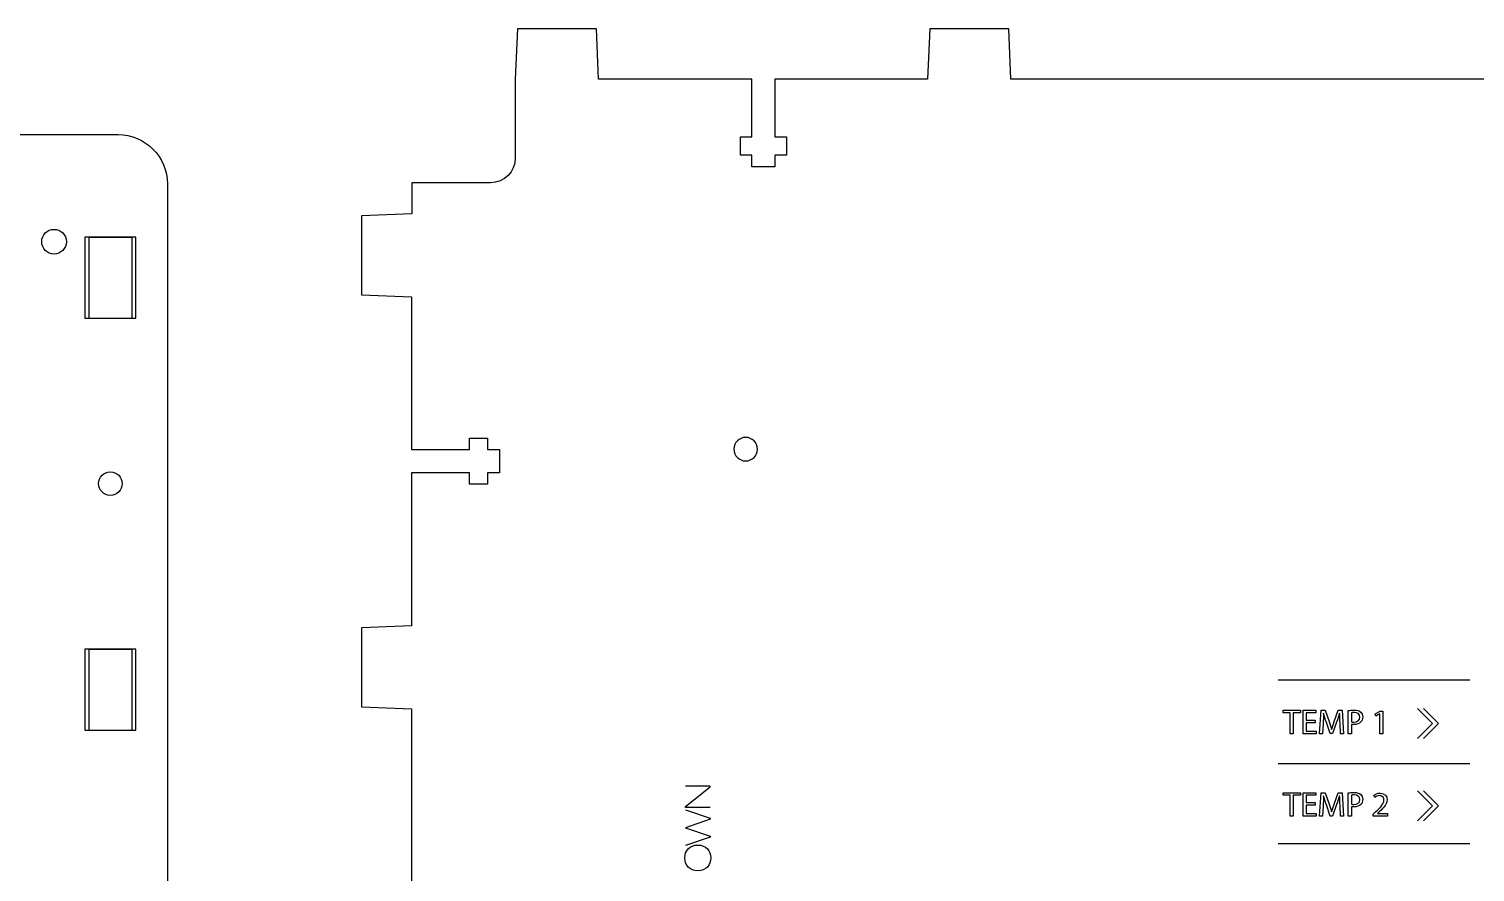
# Model space of a CAD drawing. Header units: millimetres. Extents: x -1200 to 608, y -610 to 472.
# Drawn here: x -452 to -276.5, y -212.8 to -110.5 of the extents above; entities that cross this region are included whole.
import ezdxf

# ---------------------------------------------------------------- set-up
doc = ezdxf.new("R2010")
doc.units = ezdxf.units.MM
for name, color, linetype, true_color in [('CHANGED_PARTS', 3, 'Continuous', 0x00ff00), ('CUTS', 1, 'Continuous', 0xff0000), ('ORIGIONAL_PARTS_THAT_WERE_', 6, 'Continuous', 0xff00ff), ('TEXT', 5, 'Continuous', 0x0000ff)]:
    doc.layers.add(name, color=color, linetype=linetype, true_color=true_color)

msp = doc.modelspace()

# ---------------------------------------------------------------- linework, layer by layer
at = {"layer": 'CHANGED_PARTS'}
for p, q in [((-444.71, -135.78), (-444.71, -145.63)), ((-444.71, -135.78), (-439.51, -135.78)), ((-439.51, -135.78), (-439.51, -145.63)), ((-444.71, -145.63), (-439.51, -145.63)), ((-444.71, -185.78), (-444.71, -195.63)), ((-444.71, -185.78), (-439.51, -185.78)), ((-439.51, -185.78), (-439.51, -195.63)), ((-444.71, -195.63), (-439.51, -195.63))]:
    msp.add_line(p, q, dxfattribs=at)
at = {"layer": 'CUTS', "color": 1, "true_color": 0xff0000}
for points in [[(-266.87, -116.62), (-332.86, -116.62), (-333.11, -110.53), (-342.71, -110.53), (-342.96, -116.62), (-361.48, -116.62), (-361.48, -123.64), (-360.08, -123.64), (-360.08, -125.84), (-361.48, -125.84), (-361.48, -127.28), (-364.28, -127.28), (-364.28, -125.84), (-365.68, -125.84), (-365.68, -123.64), (-364.28, -123.64), (-364.28, -116.62), (-382.88, -116.62), (-383.13, -110.53), (-392.73, -110.53), (-392.98, -116.62), (-392.99, -116.62), (-392.99, -126.2)], [(-467.63, -123.35), (-441.18, -123.35)], [(-435.18, -129.35), (-435.18, -495.38)], [(-395.99, -129.2), (-405.55, -129.2), (-405.55, -129.47), (-405.55, -132.95), (-411.66, -133.2), (-411.66, -142.8), (-405.57, -143.05), (-405.57, -161.57), (-398.55, -161.57), (-398.55, -160.17), (-396.35, -160.17), (-396.35, -161.57), (-394.91, -161.57), (-394.91, -164.38), (-396.35, -164.38), (-396.35, -165.78), (-398.55, -165.78), (-398.55, -164.38), (-405.57, -164.38), (-405.57, -182.96), (-411.66, -183.21), (-411.66, -192.8), (-405.57, -193.05), (-405.57, -249.73)]]:
    msp.add_lwpolyline(points, dxfattribs=at)
for points in [[(-441.18, -123.35), (-437.88, -123.35), (-435.18, -126.05), (-435.18, -129.35)], [(-392.99, -126.2), (-392.99, -127.86), (-394.33, -129.2), (-395.99, -129.2)], [(-450.44, -136.35), (-450.44, -135.53), (-449.77, -134.85), (-448.94, -134.85)], [(-448.94, -134.85), (-448.11, -134.85), (-447.44, -135.53), (-447.44, -136.35)], [(-448.94, -137.85), (-449.77, -137.85), (-450.44, -137.18), (-450.44, -136.35)], [(-447.44, -136.35), (-447.44, -137.18), (-448.11, -137.85), (-448.94, -137.85)], [(-365.03, -160.1), (-365.82, -160.1), (-366.45, -160.74), (-366.45, -161.52)], [(-363.6, -161.52), (-363.6, -160.74), (-364.24, -160.1), (-365.03, -160.1)], [(-366.45, -161.52), (-366.45, -162.31), (-365.82, -162.95), (-365.03, -162.95)], [(-365.03, -162.95), (-364.24, -162.95), (-363.6, -162.31), (-363.6, -161.52)], [(-443.53, -165.71), (-443.53, -164.92), (-442.9, -164.28), (-442.11, -164.28)], [(-442.11, -164.28), (-441.32, -164.28), (-440.68, -164.92), (-440.68, -165.71)], [(-442.11, -167.13), (-442.9, -167.13), (-443.53, -166.49), (-443.53, -165.71)], [(-440.68, -165.71), (-440.68, -166.49), (-441.32, -167.13), (-442.11, -167.13)]]:
    msp.add_open_spline(points, degree=3, dxfattribs=at)
at = {"layer": 'ORIGIONAL_PARTS_THAT_WERE_', "color": 6, "true_color": 0xff00ff}
for points in [[(-445.21, -145.63), (-439.01, -145.63), (-439.01, -135.78), (-445.21, -135.78), (-445.21, -145.63), (-445.21, -145.63)], [(-445.21, -195.63), (-439.01, -195.63), (-439.01, -185.78), (-445.21, -185.78), (-445.21, -195.63), (-445.21, -195.63)]]:
    msp.add_lwpolyline(points, dxfattribs=at)
at = {"layer": 'TEXT', "color": 5, "true_color": 0x0000ff}
for points in [[(-300.44, -189.53), (-277.16, -189.53)], [(-298.97, -193.52), (-299.84, -193.52), (-299.84, -193.21), (-297.73, -193.21), (-297.73, -193.52), (-298.6, -193.52), (-298.6, -196.06), (-298.97, -196.06), (-298.97, -193.52), (-298.97, -193.52)], [(-295.94, -194.72), (-297.04, -194.72), (-297.04, -195.75), (-295.8, -195.75), (-295.8, -196.06), (-297.41, -196.06), (-297.41, -193.21), (-295.87, -193.21), (-295.87, -193.52), (-297.04, -193.52), (-297.04, -194.42), (-295.94, -194.42), (-295.94, -194.72), (-295.94, -194.72)], [(-294.97, -194.84), (-295.05, -196.06), (-295.4, -196.06), (-295.2, -193.21), (-294.73, -193.21), (-294.25, -194.59)], [(-294.91, -193.58), (-294.92, -193.58)], [(-293.34, -194.66), (-293.84, -196.04), (-294.12, -196.04), (-294.58, -194.69)], [(-293.64, -194.59), (-293.14, -193.21), (-292.67, -193.21), (-292.49, -196.06), (-292.85, -196.06), (-292.92, -194.81), (-292.92, -194.81)], [(-292.97, -193.58), (-292.98, -193.58)], [(-291.55, -194.92), (-291.55, -196.06), (-291.92, -196.06), (-291.92, -193.24), (-291.92, -193.24)], [(-291.55, -193.51), (-291.55, -194.62), (-291.55, -194.62)], [(-288.09, -193.66), (-288.1, -193.66), (-288.58, -193.92), (-288.65, -193.63), (-288.05, -193.31), (-287.74, -193.31), (-287.74, -196.06), (-288.09, -196.06), (-288.09, -193.66), (-288.09, -193.66)], [(-283.51, -193), (-281.69, -194.82), (-283.51, -196.64)], [(-282.81, -193), (-280.99, -194.82), (-282.81, -196.64)], [(-293.96, -195.55), (-293.95, -195.55)], [(-300.44, -199.66), (-277.16, -199.66)], [(-369.33, -205), (-372.35, -205), (-372.35, -204.89), (-369.33, -202.51), (-369.33, -202.41), (-372.35, -202.41)], [(-298.97, -203.52), (-299.84, -203.52), (-299.84, -203.21), (-297.73, -203.21), (-297.73, -203.52), (-298.6, -203.52), (-298.6, -206.06), (-298.97, -206.06), (-298.97, -203.52), (-298.97, -203.52)], [(-295.94, -204.72), (-297.04, -204.72), (-297.04, -205.75), (-295.8, -205.75), (-295.8, -206.06), (-297.41, -206.06), (-297.41, -203.21), (-295.87, -203.21), (-295.87, -203.52), (-297.04, -203.52), (-297.04, -204.42), (-295.94, -204.42), (-295.94, -204.72), (-295.94, -204.72)], [(-294.97, -204.84), (-295.05, -206.06), (-295.4, -206.06), (-295.2, -203.21), (-294.73, -203.21), (-294.25, -204.59)], [(-293.64, -204.59), (-293.14, -203.21), (-292.67, -203.21), (-292.49, -206.06), (-292.85, -206.06), (-292.92, -204.81), (-292.92, -204.81)], [(-291.55, -204.92), (-291.55, -206.06), (-291.92, -206.06), (-291.92, -203.24), (-291.92, -203.24)], [(-291.55, -203.51), (-291.55, -204.62), (-291.55, -204.62)], [(-283.51, -203), (-281.69, -204.82), (-283.51, -206.64)], [(-282.81, -203), (-280.99, -204.82), (-282.81, -206.64)], [(-294.91, -203.58), (-294.92, -203.58)], [(-293.34, -204.66), (-293.84, -206.04), (-294.12, -206.04), (-294.58, -204.69)], [(-292.97, -203.58), (-292.98, -203.58)], [(-288.71, -203.81), (-288.83, -203.54)], [(-372.35, -205.3), (-369.33, -206.31), (-369.33, -206.42), (-372.33, -207.46), (-372.33, -207.47), (-369.33, -208.5), (-369.33, -208.61), (-372.35, -209.62)], [(-293.96, -205.55), (-293.95, -205.55)], [(-288.16, -205.54), (-288.38, -205.74), (-288.38, -205.75), (-287.15, -205.75), (-287.15, -206.06), (-288.9, -206.06), (-288.9, -206.06)], [(-288.9, -206.06), (-288.9, -205.83), (-288.61, -205.55)], [(-300.44, -209.36), (-277.16, -209.36)]]:
    msp.add_lwpolyline(points, dxfattribs=at)
for points in [[(-294.92, -193.58), (-294.93, -193.93), (-294.95, -194.41), (-294.97, -194.84)], [(-294.58, -194.69), (-294.72, -194.28), (-294.83, -193.92), (-294.91, -193.58)], [(-294.25, -194.59), (-294.13, -194.94), (-294.03, -195.25), (-293.96, -195.55)], [(-293.95, -195.55), (-293.87, -195.26), (-293.77, -194.95), (-293.64, -194.59)], [(-292.98, -193.58), (-293.08, -193.91), (-293.19, -194.27), (-293.34, -194.66)], [(-292.92, -194.81), (-292.94, -194.41), (-292.97, -193.93), (-292.97, -193.58)], [(-291.92, -193.24), (-291.74, -193.21), (-291.51, -193.19), (-291.21, -193.19)], [(-291.21, -193.48), (-291.37, -193.48), (-291.49, -193.49), (-291.55, -193.51)], [(-291.55, -194.62), (-291.47, -194.64), (-291.37, -194.65), (-291.25, -194.65)], [(-290.39, -194.63), (-290.58, -194.84), (-290.9, -194.94), (-291.26, -194.94)], [(-291.25, -194.65), (-290.8, -194.65), (-290.53, -194.43), (-290.53, -194.04)], [(-291.21, -193.19), (-290.85, -193.19), (-290.58, -193.27), (-290.42, -193.43)], [(-290.53, -194.04), (-290.53, -193.66), (-290.8, -193.48), (-291.21, -193.48)], [(-290.42, -193.43), (-290.26, -193.56), (-290.17, -193.77), (-290.17, -194.02)], [(-290.17, -194.02), (-290.17, -194.28), (-290.24, -194.48), (-290.39, -194.63)], [(-291.26, -194.94), (-291.37, -194.94), (-291.47, -194.94), (-291.55, -194.92)], [(-291.92, -203.24), (-291.74, -203.21), (-291.51, -203.19), (-291.21, -203.19)], [(-291.21, -203.48), (-291.37, -203.48), (-291.49, -203.49), (-291.55, -203.51)], [(-291.21, -203.19), (-290.85, -203.19), (-290.58, -203.27), (-290.42, -203.43)], [(-290.53, -204.04), (-290.53, -203.66), (-290.8, -203.48), (-291.21, -203.48)], [(-290.42, -203.43), (-290.26, -203.56), (-290.17, -203.77), (-290.17, -204.02)], [(-288.83, -203.54), (-288.64, -203.39), (-288.37, -203.26), (-288.06, -203.26)], [(-288.06, -203.26), (-287.46, -203.26), (-287.21, -203.67), (-287.21, -204.06)], [(-294.92, -203.58), (-294.93, -203.93), (-294.95, -204.41), (-294.97, -204.84)], [(-294.58, -204.69), (-294.72, -204.28), (-294.83, -203.92), (-294.91, -203.58)], [(-294.25, -204.59), (-294.13, -204.94), (-294.03, -205.25), (-293.96, -205.55)], [(-293.95, -205.55), (-293.87, -205.26), (-293.77, -204.95), (-293.64, -204.59)], [(-292.98, -203.58), (-293.08, -203.91), (-293.19, -204.27), (-293.34, -204.66)], [(-292.92, -204.81), (-292.94, -204.41), (-292.97, -203.93), (-292.97, -203.58)], [(-291.55, -204.62), (-291.47, -204.64), (-291.37, -204.65), (-291.25, -204.65)], [(-291.26, -204.94), (-291.37, -204.94), (-291.47, -204.94), (-291.55, -204.92)], [(-290.39, -204.63), (-290.58, -204.84), (-290.9, -204.94), (-291.26, -204.94)], [(-291.25, -204.65), (-290.8, -204.65), (-290.53, -204.43), (-290.53, -204.04)], [(-290.17, -204.02), (-290.17, -204.28), (-290.24, -204.48), (-290.39, -204.63)], [(-288.13, -203.57), (-288.38, -203.57), (-288.59, -203.7), (-288.71, -203.81)], [(-288.61, -205.55), (-287.91, -204.88), (-287.59, -204.53), (-287.59, -204.11)], [(-287.21, -204.06), (-287.21, -204.57), (-287.58, -204.98), (-288.16, -205.54)], [(-287.59, -204.11), (-287.59, -203.83), (-287.72, -203.57), (-288.13, -203.57)], [(-372.42, -211.12), (-372.42, -210.26), (-371.84, -209.56), (-370.84, -209.56)], [(-370.84, -209.56), (-369.84, -209.56), (-369.26, -210.26), (-369.26, -211.12)], [(-370.84, -212.69), (-371.84, -212.69), (-372.42, -211.99), (-372.42, -211.12)], [(-369.26, -211.12), (-369.26, -211.99), (-369.84, -212.69), (-370.84, -212.69)]]:
    msp.add_open_spline(points, degree=3, dxfattribs=at)

doc.saveas('drawing.dxf')
